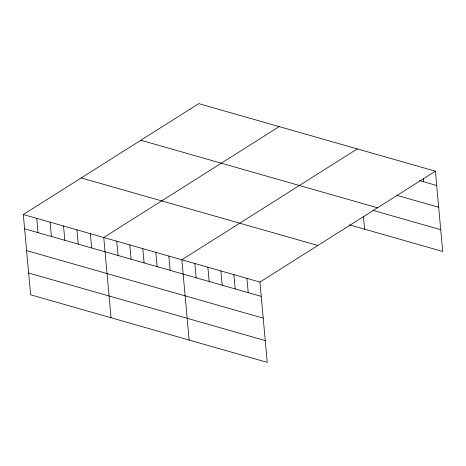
<?xml version="1.0" encoding="UTF-8"?>
<svg xmlns="http://www.w3.org/2000/svg" width="466" height="466" viewBox="0 0 466 466"><rect width="100%" height="100%" fill="white"/><g stroke="black" fill="none" stroke-linecap="round" stroke-linejoin="round"><path stroke-width="0.7" d="M435.395 171.197L259.935 282.076L267.239 362.356L30.605 294.803L23.3 214.523L198.761 103.644L435.395 171.197L442.7 251.477L349.541 224.886M279.216 126.612L103.755 237.491L111.059 317.771M357.305 148.904L181.845 259.783L189.149 340.063M419.569 180.604L436.694 185.491M396.892 195.341L438.675 207.271M140.86 140.237L377.495 207.789M372.905 210.347L440.72 229.703M81.201 177.936L317.835 245.483M23.3 214.523L259.935 282.076M24.599 228.818L261.234 296.37M26.585 250.591L263.22 318.144M28.624 273.029L265.259 340.576M423.355 178.204L423.681 181.781M363.433 216.259L364.61 229.185M246.922 278.359L248.221 292.654M233.903 274.643L235.208 288.937M220.89 270.927L222.189 285.221M207.877 267.21L209.176 281.511M194.858 263.5L196.163 277.794M168.832 256.067L170.131 270.362M155.813 252.351L157.118 266.645M142.8 248.634L144.099 262.929M129.787 244.924L131.086 259.218M116.768 241.207L118.073 255.502M90.346 233.664L91.645 247.959M76.937 229.837L78.236 244.132M63.527 226.004L64.826 240.305M50.118 222.177L51.417 236.472M36.709 218.35L38.008 232.645"/></g></svg>
